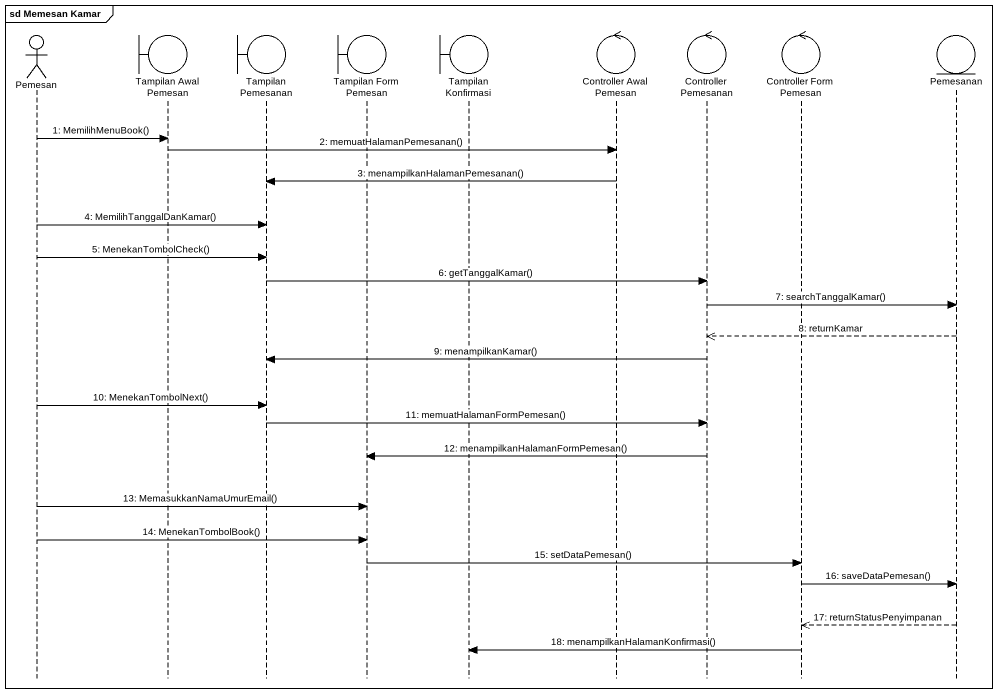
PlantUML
@startuml
mainframe sd Memesan Kamar
hide footbox
actor Pemesan #FFFFFF
boundary "Tampilan Awal Pemesan" as Tampilan_Awal_Pemesan #FFFFFF
boundary "Tampilan Pemesanan" as Tampilan_Pemesanan #FFFFFF
boundary "Tampilan Form Pemesan" as Tampilan_Form_Pemesan #FFFFFF
boundary "Tampilan Konfirmasi" as Tampilan_Konfirmasi #FFFFFF
control "Controller Awal Pemesan" as Controller_Awal_Pemesan #FFFFFF
control "Controller Pemesanan" as Controller_Pemesanan #FFFFFF
control "Controller Form Pemesan" as Controller_Form_Pemesan #FFFFFF
entity Pemesanan #FFFFFF

Pemesan -> Tampilan_Awal_Pemesan : 1: MemilihMenuBook()
Tampilan_Awal_Pemesan -> Controller_Awal_Pemesan : 2: memuatHalamanPemesanan()
Controller_Awal_Pemesan -> Tampilan_Pemesanan : 3: menampilkanHalamanPemesanan()
Pemesan -> Tampilan_Pemesanan : 4: MemilihTanggalDanKamar()
Pemesan -> Tampilan_Pemesanan : 5: MenekanTombolCheck()
Tampilan_Pemesanan -> Controller_Pemesanan : 6: getTanggalKamar()
Controller_Pemesanan -> Pemesanan : 7: searchTanggalKamar()
Pemesanan -->> Controller_Pemesanan : 8: returnKamar
Controller_Pemesanan -> Tampilan_Pemesanan : 9: menampilkanKamar()
Pemesan -> Tampilan_Pemesanan : 10: MenekanTombolNext()
Tampilan_Pemesanan -> Controller_Pemesanan : 11: memuatHalamanFormPemesan()
Controller_Pemesanan -> Tampilan_Form_Pemesan : 12: menampilkanHalamanFormPemesan()
Pemesan -> Tampilan_Form_Pemesan : 13: MemasukkanNamaUmurEmail()
Pemesan -> Tampilan_Form_Pemesan : 14: MenekanTombolBook()
Tampilan_Form_Pemesan -> Controller_Form_Pemesan : 15: setDataPemesan()
Controller_Form_Pemesan -> Pemesanan : 16: saveDataPemesan()
Pemesanan -->> Controller_Form_Pemesan : 17: returnStatusPenyimpanan
Controller_Form_Pemesan -> Tampilan_Konfirmasi : 18: menampilkanHalamanKonfirmasi()
@enduml
